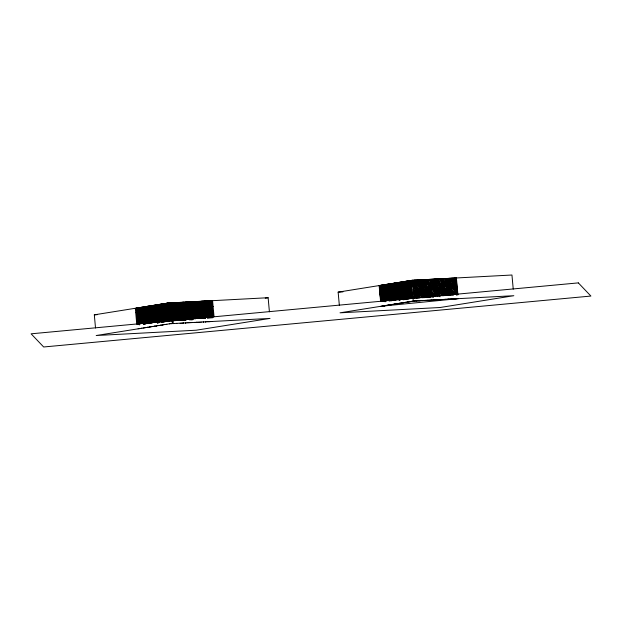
<?xml version="1.0" encoding="UTF-8"?>
<svg xmlns="http://www.w3.org/2000/svg" width="622" height="622" viewBox="0 0 622 622"><rect width="100%" height="100%" fill="white"/><g stroke="black" fill="none" stroke-linecap="round" stroke-linejoin="round"><path stroke-width="0.93" d="M95.516 327.996L94.319 314.833L168.134 303.031L268.129 297.72L269.412 311.824M213.486 306.459L194.305 309.523L135.658 312.633M265.252 298.179L268.129 297.72M339.34 305.293L338.143 292.13L411.958 280.328L511.953 275.017L513.236 289.121M168.842 321.045L167.442 303.155L169.277 321.076M169.666 320.913L168.267 303.023L170.094 320.944M170.778 320.851L169.378 302.968L171.205 320.882M167.201 321.31L165.802 303.419L167.637 321.333M168.026 321.177L166.401 303.311L166.828 303.334L168.453 321.201M167.652 303.209L167.217 303.178M168.469 303.077L168.041 303.046M169.581 303.015L169.153 302.984M171.89 320.796L170.257 302.93L170.692 302.961L172.317 320.82M173.25 323.557L173.686 323.588L173.25 323.557L171.369 302.867L171.804 302.898L173.429 320.765M164.744 321.698L163.345 303.808L164.947 321.753M165.561 321.566L163.936 303.699L164.371 303.73L165.996 321.597M166.385 321.434L164.76 303.567L165.188 303.598L166.813 321.465M166.012 303.466L165.576 303.443M171.804 302.898L171.369 302.867M174.106 320.68L172.481 302.813L172.916 302.836L174.541 320.703M175.217 320.618L173.592 302.751L174.028 302.782L175.653 320.649M176.329 320.555L174.93 302.673L176.765 320.587M162.28 322.095L160.88 304.205L162.715 322.118M163.104 321.963L161.704 304.072L163.539 321.994M163.92 321.831L162.295 303.964L162.731 303.995L164.356 321.862M163.322 303.886L165.18 321.729M175.14 302.72L174.704 302.689M177.441 320.501L175.816 302.634L176.251 302.665L177.876 320.532M178.553 320.439L177.153 302.549L178.988 320.47M179.665 320.384L178.265 302.494L180.1 320.408M160.554 321.418L159.24 304.469L160.989 321.442M161.463 322.227L159.838 304.36L160.266 304.383L161.899 322.25M161.09 304.251L160.655 304.228M177.363 302.603L176.928 302.572M178.04 302.517L178.467 302.541M180.777 320.322L179.152 302.455L179.579 302.486L181.204 320.353M181.888 320.268L180.489 302.378L182.316 320.291M158.182 322.748L156.783 304.858L158.385 322.802M158.999 322.616L157.599 304.726L159.434 322.647M159.737 321.543L158.198 304.617L158.626 304.648L160.173 321.574M159.45 304.516L159.014 304.492M180.691 302.424L180.256 302.401M183 320.206L181.367 302.339L181.803 302.37L183.428 320.237M184.104 320.143L182.713 302.253L184.54 320.175M185.216 320.089L183.817 302.199L185.651 320.112M156.456 322.072L155.142 305.122L156.892 322.103M157.358 322.88L155.733 305.013L156.169 305.044L157.794 322.911M156.76 304.935L158.618 322.779M157.809 304.78L157.374 304.749M182.915 302.308L182.479 302.276M183.591 302.222L184.026 302.245M186.328 320.027L184.703 302.16L185.138 302.191L186.678 319.117M187.354 319.032L186.04 302.082L187.79 319.055M153.992 322.46L152.685 305.519L154.427 322.491M154.816 322.336L153.276 305.41L153.704 305.433L155.251 322.359M155.632 322.204L154.093 305.278L154.528 305.301L156.068 322.227M186.25 302.129L185.815 302.105M188.466 318.969L186.927 302.043L187.362 302.074L188.901 319M189.663 319.848L188.038 301.981L188.466 302.012L190.013 318.938M190.775 319.794L189.376 301.903L191.001 319.77M151.535 322.857L150.221 305.907L151.737 322.911M152.351 322.725L151.045 305.775L152.787 322.756M153.175 322.593L151.636 305.666L152.063 305.697L153.525 321.683M191.211 319.817L189.578 301.95L190.977 319.84M191.887 319.731L190.262 301.864L190.69 301.895L192.315 319.762M192.999 319.677L191.599 301.787L193.139 318.713M194.017 318.674L192.711 301.724L194.453 318.705M149.894 323.121L148.58 306.172L150.096 323.168M150.711 322.989L149.171 306.063L149.607 306.094L151.146 323.02M150.197 305.985L151.97 322.888M151.247 305.83L150.812 305.799M193.341 318.759L191.801 301.833L193.115 318.783M195.168 318.923L193.59 301.686L194.025 301.717L195.565 318.643M196.241 318.557L194.927 301.608L196.676 318.588M147.43 323.51L146.123 306.56L147.865 323.541M148.254 323.386L146.94 306.436L148.456 323.432M149.07 323.253L147.531 306.327L147.966 306.351L149.505 323.277M148.557 306.242L150.33 323.145M195.137 301.662L194.702 301.631M197.353 318.495L195.813 301.569L196.249 301.6L197.788 318.526M198.465 318.441L197.151 301.491L198.9 318.464M199.576 318.378L198.262 301.429L200.012 318.41M412.775 280.297L414.369 298.156L412.775 280.297L411.375 280.421L413.265 301.11L414.664 300.986M145.789 323.774L144.25 306.848L144.685 306.879L146.139 322.865M146.528 322.701L145.074 306.716L145.509 306.747L146.963 322.732M146.325 306.615L145.89 306.584M146.916 306.506L148.689 323.409M196.925 301.514L197.361 301.538M200.688 318.324L199.149 301.398L199.576 301.421L201.124 318.347M201.8 318.262L200.486 301.312L202.002 318.316M413.086 286.944L412.487 280.359L416.11 280.118L417.735 297.985M143.332 324.171L142.018 307.221L143.534 324.217M144.149 324.039L142.609 307.113L143.044 307.144L144.584 324.07M144.973 323.906L143.433 306.98L143.869 307.011L145.408 323.938M144.685 306.879L144.25 306.848M200.463 301.382L202.228 318.293M202.912 318.2L201.373 301.273L201.8 301.305L203.34 318.231M204.024 318.145L202.477 301.219L202.912 301.242L204.451 318.169M205.128 318.083L203.822 301.134L205.563 318.114M409.494 280.817L407.278 281.074L408.934 298.949M140.79 323.619L139.561 307.61L141.217 323.65M141.606 323.494L140.378 307.486L141.808 323.541M142.422 323.362L140.969 307.377L141.404 307.4L142.858 323.386M141.995 307.291L143.768 324.194M206.154 317.088L204.7 301.102L205.136 301.126L206.59 317.111M207.351 317.966L206.037 301.017L207.787 317.998M208.463 317.904L207.149 300.955L208.899 317.935M406.477 299.345L404.813 281.471L407.822 281.074M139.235 324.824L137.687 307.898L138.123 307.929L139.577 323.914M139.966 323.751L138.512 307.766L138.947 307.797L140.401 323.782M139.328 307.633L139.763 307.665M140.354 307.556L142.041 323.518M206.247 301.071L205.812 301.04M209.575 317.85L208.036 300.924L208.471 300.947L210.011 317.873M210.687 317.788L209.373 300.838L210.889 317.842M402.387 281.875L404.02 299.742L402.356 281.867L405.396 281.478M137.509 324.148L136.28 308.139L137.936 324.179M138.325 324.015L136.871 308.03L137.306 308.061L138.76 324.046M138.123 307.929L137.687 307.898M209.35 300.916L211.122 317.819M211.799 317.733L210.259 300.807L210.687 300.83L212.234 317.756M212.911 317.671L211.597 300.721L213.027 316.785M403.756 281.735L400.716 282.124L402.294 299.058M423.636 279.783L427.221 279.527L428.846 297.394M211.573 300.799L213.253 316.761M398.29 282.528L399.915 300.395L398.259 282.52L401.299 282.131L401.517 284.946M430.556 282.248L430.268 279.418L432.78 279.231L434.319 296.158M395.693 300.099L394.154 283.173L397.194 282.785M432.523 279.309L436.108 279.053L437.647 295.979L436.108 279.053M393.267 300.504L391.697 283.57L393.057 283.43L390.056 283.826L391.596 300.76M394.908 300.239L393.337 283.305L394.698 283.173M435.82 279.123L436.115 281.953L435.82 279.123L439.443 278.881M441.667 278.757L443.167 295.675L441.667 278.757L438.043 279.006L438.673 285.599M389.17 301.157L387.592 284.223L390.632 283.834M441.379 278.827L441.667 281.657L441.379 278.827L444.994 278.586L446.542 295.512M387.405 300.473L385.951 284.487L388.136 284.223M444.746 278.656L447.218 278.469L448.757 295.396L447.218 278.469M383.525 284.884L385.065 301.818L383.494 284.876L386.534 284.487M383.308 301.126L381.854 285.14L384.069 284.884M380.843 301.522L379.389 285.537L382.429 285.148M172.372 323.595L170.257 302.93M159.489 325.415L159.465 325.493M157.848 325.679L157.825 325.749M187.922 322.771L187.906 322.841M190.145 322.647L190.122 322.725M152.926 326.464L152.903 326.542M151.286 326.729L151.263 326.799M199.032 322.18L199.017 322.25M146.364 327.514L146.341 327.584M201.256 322.056L201.233 322.134M416.88 300.861L411.655 301.382M409.198 301.771L412.199 301.375M143.083 328.043L143.06 328.113M207.927 321.706L207.903 321.776M407.558 302.035L410.559 301.639M210.143 321.59L210.119 321.66M405.093 302.432L408.102 302.035M422.183 300.644L425.775 300.395M138.162 328.828L138.138 328.898M425.518 300.465L427.959 300.263M403.997 302.689L400.996 303.085M427.742 300.348L431.326 300.099M431.069 300.169L434.661 299.921M433.293 300.053L436.885 299.804M394.434 304.135L397.435 303.738M394.978 304.127L392.793 304.399M439.956 299.703L442.436 299.509M390.328 304.788L393.337 304.391M387.871 305.184L390.873 304.788M445.515 299.407L449.1 299.151M386.231 305.441L389.232 305.044M447.739 299.291L451.323 299.034M451.067 299.112L454.659 298.855M453.29 298.995L456.882 298.739M381.029 306.257L458.282 298.653M338.143 292.13L342.947 291.873M94.319 314.833L97.203 314.678M453.85 278.104L455.343 294.097M451.626 278.221L453.205 295.155M451.409 278.306L451.665 281.128M449.154 278.415L449.784 285.008M448.299 278.399L449.869 295.333M448.042 278.477L448.586 284.122M446.075 278.516L447.646 295.45M445.857 278.602L446.028 280.483M443.851 278.633L445.43 295.567M442.74 278.695L444.318 295.629M442.491 278.765L443.004 284.409M440.516 278.812L442.094 295.745M440.267 278.889L440.469 280.779M438.3 278.928L439.956 296.803M437.219 278.998L438.759 295.924M436.932 279.06L437.39 283.772M434.965 279.107L436.543 296.041M434.708 279.185L434.918 281.074M431.668 279.294L433.293 297.16M431.411 279.364L431.754 283.127M429.444 279.41L431.069 297.277M426.078 279.581L427.734 297.456M425.852 279.659L426.194 283.422M424.709 279.713L425.005 282.543M423.885 279.706L425.518 297.573M419.446 279.939L421.071 297.806M419.158 280.009L419.36 281.898M418.077 280.079L421.669 279.822L423.294 297.689M417.191 280.048L418.847 297.922M413.887 280.234L415.512 298.101M409.735 280.685L411.399 298.56M408.094 280.942L409.758 298.824M405.637 281.338L407.301 299.213M403.997 281.603L405.661 299.477M403.212 281.743L404.836 299.61M401.54 281.991L403.196 299.866M399.899 282.256L401.47 299.19M399.106 282.396L400.654 299.322M398.803 282.512L396.618 282.785L398.189 299.718M397.466 282.66L399.099 300.527M395.825 282.924L397.372 299.851M394.978 283.041L396.548 299.975M394.154 283.173L395.732 300.107M392.513 283.438L394.091 300.372M391.456 283.702L391.588 285.576M390.873 283.702L392.451 300.636M390.056 283.826L391.627 300.768M389.232 283.959L390.81 300.892M388.416 284.091L389.986 301.025M386.775 284.355L388.26 300.348M385.951 284.487L387.444 300.48M445.733 299.322L442.18 299.586M385.71 284.619L385.967 287.442M385.135 284.619L386.62 300.613M384.349 284.759L385.889 301.686M382.709 285.016L384.163 301.001M381.854 285.14L383.339 301.134M440.182 299.617L436.628 299.882M381.029 285.273L382.522 301.266M380.213 285.405L381.698 301.398M379.389 285.537L380.882 301.53M422.4 300.558L418.816 300.815M420.215 300.69L416.631 300.939M405.606 302.416L403.453 302.689M401.501 303.07L398.531 303.474M399.86 303.334L396.89 303.738M386.736 305.433L383.766 305.837M385.096 305.697L382.126 306.102M211.371 300.745L211.799 300.776M210.687 300.83L212.024 317.71M210.259 300.807L212.001 317.78M209.147 300.861L209.583 300.892M208.471 300.947L209.777 317.896M206.924 300.978L207.359 301.009M204.7 301.102L205.136 301.126M203.588 301.157L204.024 301.188M202.477 301.219L202.912 301.242M201.373 301.273L201.8 301.305M200.261 301.336L200.688 301.367M199.576 301.421L200.89 318.371M198.037 301.452L198.472 301.483M195.813 301.569L196.249 301.6M193.59 301.686L194.025 301.717M192.478 301.748L192.913 301.779M191.366 301.81L191.801 301.833M190.69 301.895L192.089 319.786M189.15 301.927L189.578 301.95M188.466 302.012L189.889 319.832M186.927 302.043L187.362 302.074M185.138 302.191L186.452 319.14M181.803 302.37L183.202 320.252M179.579 302.486L180.979 320.377M176.251 302.665L175.816 302.634M174.028 302.782L175.427 320.672M172.481 302.813L172.916 302.836M170.692 302.961L172.092 320.843M166.401 303.311L166.828 303.334M164.76 303.567L165.188 303.598M164.371 303.73L163.936 303.699M163.12 303.831L163.547 303.863M162.731 303.995L164.13 321.885M161.479 304.096L161.907 304.127M159.838 304.36L160.266 304.383M158.198 304.617L158.626 304.648M156.557 304.881L156.985 304.912M156.169 305.044L157.591 322.857M155.733 305.013L157.568 322.935M154.917 305.145L155.345 305.177M154.528 305.301L155.842 322.25M153.276 305.41L153.704 305.433M152.452 305.534L152.888 305.565M151.636 305.666L152.063 305.697M149.995 305.931L150.431 305.962M149.607 306.094L150.921 323.043M211.255 321.527L211.231 321.605M148.355 306.195L148.79 306.218M147.966 306.351L147.531 306.327M146.714 306.459L147.15 306.483M145.074 306.716L145.509 306.747M143.433 306.98L143.869 307.011M143.044 307.144L144.358 324.085M141.793 307.245L142.228 307.268M141.404 307.4L142.632 323.409M200.144 322.118L200.121 322.188M140.152 307.501L140.588 307.532M197.92 322.235L197.905 322.313M138.512 307.766L138.947 307.797M136.871 308.03L137.306 308.061M136.047 308.162L136.482 308.185M191.257 322.593L191.234 322.662M189.034 322.709L189.01 322.779M182.37 323.059L182.347 323.137M180.147 323.183L180.123 323.253M176.811 323.354L176.796 323.432M174.595 323.479L174.572 323.549M171.26 323.65L171.237 323.728M169.332 323.844L169.308 323.914M166.867 324.233L166.844 324.311M165.227 324.497L165.203 324.575M160.305 325.283L160.282 325.36M158.664 325.547L158.641 325.625M152.102 326.597L152.079 326.667M150.462 326.861L150.438 326.931M145.54 327.646L145.517 327.716M143.9 327.911L143.876 327.981M456.4 277.964L457.94 294.898M457.652 294.921L456.074 277.987L452.489 278.236L452.948 282.948M455.001 280.95L455.428 285.653L454.962 280.942M455.599 287.535L456.027 292.231L455.646 288.46M453.718 279.13L454.146 283.826M454.371 286.641L454.744 290.412M454.231 294.159L452.777 278.174L450.266 278.353L450.468 280.242M453.088 284.822L453.547 289.533M453.718 291.415L453.974 294.229M451.891 283.935L452.349 288.647M452.489 290.521L452.948 295.232M452.093 295.217L450.522 278.283L446.93 278.532L447.311 282.302M450.608 282.116L451.067 286.828M451.238 288.709L451.665 293.413M450.04 287.823L450.382 291.586L450.009 287.815M449.411 281.237L449.753 285M448.757 286.003L449.185 290.707M449.364 292.589L449.62 295.411M447.529 285.117L447.995 289.829M448.128 291.695L448.509 295.466M446.246 283.29L446.713 288.002M446.884 289.883L447.311 294.587M445.002 281.478L445.43 286.182M445.647 288.997L446.114 293.708M443.766 280.592L444.232 285.304M444.403 287.177L444.831 291.881M445.002 293.763L445.173 295.644M443.175 286.291L443.634 291.003M443.774 292.876L444.061 295.707M442.351 289.183L441.923 284.479L442.32 289.168M442.522 291.057L442.95 295.761M442.576 291.99L442.918 295.753M440.695 283.585L441.068 287.356M441.293 290.171L441.752 294.882M439.412 278.874L440.982 295.808M439.412 281.766L439.871 286.478M440.042 288.359L440.469 293.063M438.813 287.465L439.272 292.177M439.412 294.05L439.614 295.94M437.561 285.653L437.997 290.357M438.168 292.239L438.51 296.002M437.398 296.056L436.971 291.353L437.359 296.049M435.05 282.94L435.517 287.652M435.688 289.533L436.115 294.237M433.806 281.128L434.319 286.773L433.853 282.061M434.49 288.655L434.918 293.351L434.451 288.647M432.57 280.242L433.036 284.954M433.207 286.828L433.635 291.531M433.806 293.413L434.063 296.235M431.979 285.941L432.352 289.712M432.578 292.527L433.036 297.23M432.181 297.215L430.517 279.34L426.933 279.597L427.392 284.308M430.696 284.122L431.155 288.833M431.326 290.707L431.754 295.411M429.499 283.235L429.957 287.947M430.097 289.821L430.556 294.533M428.675 286.128L428.247 281.424L428.644 286.12M428.846 288.009L429.273 292.705L428.9 288.942M429.53 295.528L429.701 297.409L429.499 295.52M427.617 287.115L428.076 291.827M428.216 293.701L428.589 297.471M426.373 285.304L426.801 290.007M426.972 291.889L427.4 296.585M426.622 297.51L424.966 279.636L421.374 279.892L421.84 284.604M425.137 284.417L425.603 289.121M425.736 290.995L426.202 295.707M423.854 282.59L424.321 287.302M424.492 289.183L424.919 293.887M424.406 297.627L422.781 279.76L424.367 297.619M422.61 280.779L423.038 285.482M423.722 293.001L423.294 288.305L423.683 292.993M423.893 294.882L424.15 297.705L423.854 294.875M422.657 281.712L422.999 285.475M422.011 286.478L422.439 291.182M422.61 293.063L423.038 297.767M419.5 283.772L419.959 288.476M420.13 290.357L420.558 295.061M419.959 297.868L418.303 279.993L415.823 280.188L416.281 284.892M418.303 282.886L418.676 286.656M418.901 289.471L419.36 294.183M419.5 296.056L419.702 297.946M417.02 281.066L417.479 285.778M417.65 287.659L418.077 292.356M418.303 295.17L418.59 298M416.421 286.765L416.88 291.477M417.02 293.351L417.486 298.062M416.623 298.047L414.998 280.18L416.592 298.039M415.177 284.954L415.605 289.658L415.224 285.887M415.776 291.539L416.204 296.235L415.823 292.472M413.941 284.067L414.369 288.763M414.54 290.645L415.006 295.357M412.697 282.248L413.125 286.952M413.296 288.833L413.723 293.537L413.342 289.766M413.98 296.36L414.151 298.233L413.941 296.344M412.098 282.295L411.958 280.429L408.918 280.817L410.574 298.692M410.061 287.395L410.232 289.277M408.203 294.369L408.374 296.251M406.951 289.798L407.122 291.679M405.093 296.772L405.264 298.653M403.841 292.2L404.012 294.082M398.236 285.467L398.407 287.348M396.377 292.441L396.548 294.323M395.125 287.869L395.297 289.751M393.267 294.851L393.438 296.733M390.157 297.254L390.328 299.135M388.307 286.104L388.478 287.978M385.197 288.507L385.368 290.388M384.551 290.521L384.723 292.402M380.843 286.338L381.014 288.219M381.442 292.923L381.613 294.805M379.148 285.576L380.602 301.561M212.576 300.667L214.03 316.66M207.149 300.955L208.673 317.959M206.037 301.017L207.577 317.943M204.926 301.079L206.387 317.065M204.91 301.149L206.364 317.134M203.822 301.134L205.338 318.137M202.71 301.196L204.226 318.192M201.598 301.25L203.114 318.254M198.262 301.429L199.779 318.433M197.151 301.491L198.69 318.417M197.127 301.561L198.667 318.487M196.039 301.546L197.563 318.55M194.927 301.608L196.451 318.604M193.823 301.67L195.339 318.666M192.711 301.724L194.227 318.728M187.152 302.02L188.668 319.024M186.04 302.082L187.564 319.078M183.817 302.199L185.449 320.066M183.801 302.269L185.426 320.136M182.713 302.253L184.314 320.198M180.489 302.378L182.09 320.314M178.265 302.494L179.89 320.361M178.242 302.564L179.867 320.431M177.153 302.549L178.755 320.493M174.93 302.673L176.539 320.61M172.706 302.79L174.315 320.727M171.602 302.844L173.204 320.789M169.378 302.968L170.98 320.905M168.267 303.023L169.868 320.968M167.442 303.155L169.052 321.092M168.251 321.154L166.626 303.287L168.228 321.224M165.802 303.419L167.411 321.356M164.985 303.552L166.587 321.488M161.704 304.072L163.306 322.009M160.88 304.205L162.49 322.142M160.064 304.337L161.689 322.204M160.041 304.407L161.666 322.274M159.24 304.469L160.873 322.336M158.423 304.601L159.94 321.597M157.599 304.726L159.209 322.67M155.142 305.122L156.658 322.118M153.502 305.386L155.018 322.383M152.685 305.519L154.202 322.515M151.861 305.643L153.401 322.569M151.838 305.721L153.292 321.706M151.045 305.775L152.561 322.779M149.303 323.23L147.764 306.304L149.28 323.3M146.123 306.56L147.639 323.564M145.299 306.693L146.73 322.756M144.483 306.825L146.022 323.751M143.659 306.957L145.198 323.883L143.635 307.035M139.561 307.61L141.015 323.603L139.538 307.688M138.737 307.742L140.168 323.805M137.921 307.874L139.46 324.801M137.097 308.007L138.527 324.07M136.28 308.139L137.711 324.194M135.324 308.279L136.778 324.264M170.016 323.72L96.2 335.522L196.194 330.212L270.01 318.41L170.016 323.72M413.84 301.017L340.024 312.819L440.018 307.509L513.834 295.707L413.84 301.017M170.148 323.712L170.148 323.712M167.691 324.109L167.691 324.109M168.508 323.976L168.508 323.976M166.051 324.365L166.051 324.365M175.707 323.417L175.707 323.417M163.586 324.762L163.586 324.762M164.41 324.63L164.41 324.63M177.923 323.3L177.923 323.3M179.035 323.238L179.035 323.238M161.945 325.026L161.945 325.026M162.972 324.941L162.536 324.917L162.972 324.941M181.259 323.121L181.235 323.199M161.331 325.205L160.896 325.174L161.331 325.205M183.684 323.051L183.257 323.028L183.684 323.051M184.594 322.942L184.594 322.942M157.024 325.811L157.024 325.811M185.908 322.935L185.473 322.911L185.908 322.935M186.81 322.826L186.81 322.826M155.383 326.076L155.383 326.076M156.41 325.99L155.974 325.967L156.41 325.99M153.743 326.332L153.743 326.332M154.769 326.255L154.334 326.223L154.769 326.255M192.369 322.53L192.346 322.608M193.481 322.476L193.481 322.476M194.795 322.468L194.359 322.437L194.795 322.468M195.705 322.351L195.705 322.351M148.821 327.118L148.821 327.118M149.848 327.04L149.412 327.009L149.848 327.04M197.018 322.344L196.583 322.32L197.018 322.344M147.181 327.382L147.181 327.382M148.207 327.304L147.772 327.273L148.207 327.304M202.368 322.002L202.368 322.002M144.724 327.778L144.701 327.848M203.682 321.994L203.254 321.963L203.682 321.994M204.591 321.885L204.591 321.885M142.259 328.167L142.259 328.167M205.905 321.877L205.47 321.846L205.905 321.877M206.815 321.761L206.815 321.761M140.619 328.432L140.619 328.432M141.645 328.354L141.217 328.323L141.645 328.354M209.241 321.698L208.805 321.667L209.241 321.698M138.978 328.696L138.978 328.696M140.004 328.618L139.577 328.587L140.004 328.618M212.366 321.473L212.343 321.543M213.478 321.411L213.478 321.411M578.336 282.886L31.1 333.812L43.664 346.983L590.9 296.056L578.336 282.886M455.001 278.05L456.501 294.968L455.001 278.05M449.442 278.345L450.95 295.263L449.442 278.345M433.884 279.177L435.392 296.095L433.884 279.177M428.333 279.472L429.926 297.324L428.333 279.472M420.558 279.884L422.144 297.744L420.558 279.884M420.301 279.954L420.612 283.71L420.301 279.954M414.75 280.25L414.967 283.064L414.75 280.25M410.59 280.561L412.184 298.42L410.59 280.561M406.493 281.214L408.086 299.073L406.493 281.214M436.714 288.538L436.372 284.775L436.675 288.522M421.242 290.303L420.814 285.599L421.211 290.295M421.84 296.881L421.413 292.185L421.809 296.873M177.667 320.478L176.042 302.611L177.643 320.548M165.794 321.543L164.161 303.676L165.771 321.621"/></g></svg>
